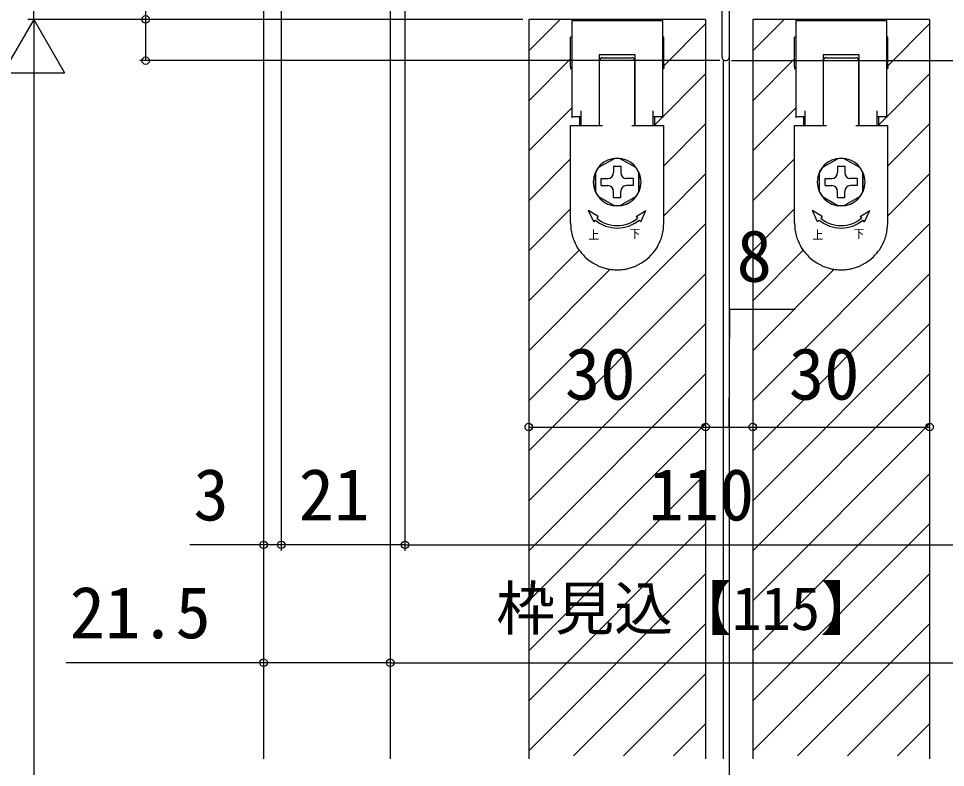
# Model space of a CAD drawing. Units: millimetres, scale not verified. Extents: x -525 to 525, y -783 to 779.
# Drawn here: x -391.6 to -234.3, y 278.4 to 405.5 of the extents above; entities that cross this region are included whole.
import ezdxf
from ezdxf.enums import TextEntityAlignment as Align

# ---------------------------------------------------------------- set-up
doc = ezdxf.new("R2010")
doc.units = ezdxf.units.MM
doc.header["$LTSCALE"] = 4
for name, color, linetype in [('0-4_YKK_11E', 7, 'Continuous'), ('0-5_YKK_12', 2, 'Continuous'), ('0-6_YKK_13', 4, 'Continuous'), ('0-8_YKK_D', 6, 'Continuous')]:
    doc.layers.add(name, color=color, linetype=linetype)
doc.styles.add('ＭＳ ゴシック', font='')
doc.styles.get('ＭＳ ゴシック').set_extended_font_data('MS Gothic')

msp = doc.modelspace()

# ---------------------------------------------------------------- linework, layer by layer
at = {"layer": '0-4_YKK_11E'}
msp.add_line((-271, 428.3), (-271, 398.9), dxfattribs=at)
msp.add_lwpolyline([(-272.2, 398.9), (-272.2, 421.5), (-275.5, 421.5), (-275.5, 416.5)], dxfattribs=at)
msp.add_arc((-271.6, 398.9), 0.6, 179.99999, 0.00001, dxfattribs=at)
at = {"layer": '0-5_YKK_12'}
for p, q in [((-271, 484.714), (-271, 137.084)), ((-350, 460.8), (-350, 279.8)), ((-328.5, 436.5), (-328.5, 279.8)), ((-275, 405.3), (-305, 405.3)), ((-305, 405.3), (-305, 279.8)), ((-305, 399.993), (-299.692, 405.3)), ((-291.407, 405.1), (-291.207, 405.3)), ((-282.922, 405.1), (-282.722, 405.3)), ((-282.1, 397.437), (-275, 404.537)), ((-275, 405.3), (-275, 279.8)), ((-237, 405.3), (-267, 405.3)), ((-267, 405.3), (-267, 279.8)), ((-267, 399.993), (-261.692, 405.3)), ((-253.407, 405.1), (-253.207, 405.3)), ((-244.922, 405.1), (-244.722, 405.3)), ((-244.1, 397.437), (-237, 404.537)), ((-237, 405.3), (-237, 279.8)), ((-305, 391.507), (-297.9, 398.607)), ((-272, 398.453), (-272, 279.8)), ((-267, 391.507), (-259.9, 398.607)), ((-283.675, 387.377), (-275, 396.052)), ((-245.675, 387.377), (-237, 396.052)), ((-305, 383.022), (-297.7, 390.322)), ((-267, 383.022), (-259.7, 390.322)), ((-282.1, 380.466), (-275, 387.566)), ((-244.1, 380.466), (-237, 387.566)), ((-305, 374.537), (-297.9, 381.637)), ((-267, 374.537), (-259.9, 381.637)), ((-282.1, 371.981), (-275, 379.081)), ((-244.1, 371.981), (-237, 379.081)), ((-305, 366.052), (-297.9, 373.152)), ((-267, 366.052), (-259.9, 373.152)), ((-305, 340.596), (-275, 370.596)), ((-267, 340.596), (-237, 370.596)), ((-305, 357.566), (-296.44, 366.126)), ((-267, 357.566), (-258.44, 366.126)), ((-305, 349.081), (-291.19, 362.89)), ((-305, 332.11), (-275, 362.11)), ((-267, 349.081), (-253.19, 362.89)), ((-267, 332.11), (-237, 362.11)), ((-305, 323.625), (-275, 353.625)), ((-267, 323.625), (-237, 353.625)), ((-305, 315.14), (-275, 345.14)), ((-267, 315.14), (-237, 345.14)), ((-305, 306.655), (-275, 336.655)), ((-267, 306.655), (-237, 336.655)), ((-305, 298.169), (-275, 328.169)), ((-267, 298.169), (-237, 328.169)), ((-305, 289.684), (-275, 319.684)), ((-267, 289.684), (-237, 319.684)), ((-305, 281.199), (-275, 311.199)), ((-267, 281.199), (-237, 311.199)), ((-297.412, 280.301), (-275, 302.714)), ((-259.412, 280.301), (-237, 302.714)), ((-288.926, 280.301), (-275, 294.228)), ((-250.926, 280.301), (-237, 294.228)), ((-280.441, 280.301), (-275, 285.743)), ((-242.441, 280.301), (-237, 285.743))]:
    msp.add_line(p, q, dxfattribs=at)
at = {"layer": '0-6_YKK_13'}
for p, q in [((-297.7, 405.1), (-282.3, 405.1)), ((-297.7, 405.1), (-297.7, 388.6)), ((-282.3, 405.1), (-282.3, 388.6)), ((-259.7, 405.1), (-244.3, 405.1)), ((-259.7, 405.1), (-259.7, 388.6)), ((-244.3, 405.1), (-244.3, 388.6)), ((-297.7, 402.3), (-297.9, 402.3)), ((-282.1, 398.907), (-282.1, 401.8)), ((-259.7, 402.3), (-259.9, 402.3)), ((-244.1, 398.907), (-244.1, 401.8)), ((-297.9, 398.461), (-297.9, 398.907)), ((-297.9, 397.289), (-297.9, 398.461)), ((-293.05, 399.3), (-293.05, 387.3)), ((-286.95, 399.3), (-293.05, 399.3)), ((-293, 397.8), (-293, 398.3)), ((-292.5, 398.8), (-287.5, 398.8)), ((-287, 397.8), (-287, 398.3)), ((-286.95, 387.3), (-286.95, 399.3)), ((-259.9, 398.461), (-259.9, 398.907)), ((-259.9, 397.289), (-259.9, 398.461)), ((-255.05, 399.3), (-255.05, 387.3)), ((-248.95, 399.3), (-255.05, 399.3)), ((-255, 397.8), (-255, 398.3)), ((-254.5, 398.8), (-249.5, 398.8)), ((-249, 397.8), (-249, 398.3)), ((-248.95, 387.3), (-248.95, 399.3)), ((-297.9, 397.289), (-297.9, 397.021)), ((-297.9, 397.021), (-297.9, 396.989)), ((-297.9, 396.989), (-297.7, 396.989)), ((-293.05, 396.989), (-293, 396.989)), ((-293, 397.3), (-293, 397.8)), ((-293, 397.021), (-293, 397.289)), ((-293, 396.989), (-293, 397.021)), ((-293, 396.003), (-293, 396.989)), ((-287, 397.289), (-287, 397.298)), ((-287, 396.003), (-287, 396.989)), ((-287, 396.989), (-286.95, 396.989)), ((-282.3, 396.989), (-282.1, 396.989)), ((-282.1, 397.289), (-282.1, 397.021)), ((-282.1, 397.021), (-282.1, 396.989)), ((-259.9, 397.289), (-259.9, 397.021)), ((-259.9, 397.021), (-259.9, 396.989)), ((-259.9, 396.989), (-259.7, 396.989)), ((-255.05, 396.989), (-255, 396.989)), ((-255, 397.3), (-255, 397.8)), ((-255, 397.021), (-255, 397.289)), ((-255, 396.989), (-255, 397.021)), ((-255, 396.003), (-255, 396.989)), ((-249, 397.289), (-249, 397.298)), ((-249, 396.003), (-249, 396.989)), ((-249, 396.989), (-248.95, 396.989)), ((-244.3, 396.989), (-244.1, 396.989)), ((-244.1, 397.289), (-244.1, 397.021)), ((-244.1, 397.021), (-244.1, 396.989)), ((-287, 393.758), (-287, 395.289)), ((-249, 393.758), (-249, 395.289)), ((-293, 393.3), (-293, 393.758)), ((-293, 393.265), (-293, 393.3)), ((-255, 393.3), (-255, 393.758)), ((-255, 393.265), (-255, 393.3)), ((-293, 389.8), (-293, 391.8)), ((-287, 389.8), (-287, 391.8)), ((-255, 389.8), (-255, 391.8)), ((-249, 389.8), (-249, 391.8)), ((-297.7, 388.8), (-296.1, 388.8)), ((-296.325, 387.3), (-296.325, 388.8)), ((-296.1, 387.3), (-296.1, 389.8)), ((-293, 388.717), (-293, 389.8)), ((-293, 388.3), (-293, 388.717)), ((-287, 388.717), (-287, 389.8)), ((-287, 388.3), (-287, 388.717)), ((-283.9, 387.3), (-283.9, 389.8)), ((-283.9, 388.8), (-282.3, 388.8)), ((-283.675, 388.8), (-283.675, 387.3)), ((-259.7, 388.8), (-258.1, 388.8)), ((-258.325, 387.3), (-258.325, 388.8)), ((-258.1, 387.3), (-258.1, 389.8)), ((-255, 388.717), (-255, 389.8)), ((-255, 388.3), (-255, 388.717)), ((-249, 388.717), (-249, 389.8)), ((-249, 388.3), (-249, 388.717)), ((-245.9, 387.3), (-245.9, 389.8)), ((-245.9, 388.8), (-244.3, 388.8)), ((-245.675, 388.8), (-245.675, 387.3)), ((-297.9, 387.3), (-296.1, 387.3)), ((-297.9, 383), (-297.9, 387.3)), ((-293, 387.3), (-292.5, 387.3)), ((-287.5, 387.3), (-287, 387.3)), ((-287, 387.8), (-287, 388.3)), ((-287, 387.3), (-287, 387.8)), ((-287, 387.3), (-286.95, 387.3)), ((-282.1, 383), (-282.1, 387.3)), ((-259.9, 387.3), (-258.1, 387.3)), ((-259.9, 383), (-259.9, 387.3)), ((-255, 387.3), (-254.5, 387.3)), ((-249.5, 387.3), (-249, 387.3)), ((-249, 387.8), (-249, 388.3)), ((-249, 387.3), (-249, 387.8)), ((-249, 387.3), (-248.95, 387.3)), ((-244.1, 383), (-244.1, 387.3)), ((-297.9, 382), (-297.9, 383)), ((-282.1, 382), (-282.1, 383)), ((-259.9, 382), (-259.9, 383)), ((-244.1, 382), (-244.1, 383)), ((-297.9, 381.126), (-297.9, 382)), ((-297.9, 380.662), (-297.9, 381.126)), ((-297.9, 380.5), (-297.9, 380.662)), ((-290.533, 381.664), (-293.166, 380.145)), ((-286.833, 380.145), (-289.466, 381.664)), ((-282.1, 381.126), (-282.1, 382)), ((-259.9, 381.126), (-259.9, 382)), ((-259.9, 380.662), (-259.9, 381.126)), ((-259.9, 380.5), (-259.9, 380.662)), ((-252.533, 381.664), (-255.166, 380.145)), ((-248.833, 380.145), (-251.466, 381.664)), ((-244.1, 381.126), (-244.1, 382)), ((-293.75, 379.23), (-293.75, 376.171)), ((-293.7, 379.22), (-293.7, 376.18)), ((-290.6, 380.4), (-289.4, 380.4)), ((-290.6, 380.4), (-290.6, 379.3)), ((-289.4, 380.4), (-289.4, 379.3)), ((-286.3, 376.18), (-286.3, 379.22)), ((-286.25, 376.171), (-286.25, 379.23)), ((-282.1, 378), (-282.1, 380)), ((-255.75, 379.23), (-255.75, 376.171)), ((-255.7, 379.22), (-255.7, 376.18)), ((-252.6, 380.4), (-251.4, 380.4)), ((-252.6, 380.4), (-252.6, 379.3)), ((-251.4, 380.4), (-251.4, 379.3)), ((-248.3, 376.18), (-248.3, 379.22)), ((-248.25, 376.171), (-248.25, 379.23)), ((-244.1, 378), (-244.1, 380)), ((-297.9, 377.5), (-297.9, 378)), ((-292.7, 377.1), (-292.7, 378.3)), ((-292.7, 378.3), (-291.6, 378.3)), ((-287.3, 378.3), (-288.4, 378.3)), ((-287.3, 378.3), (-287.3, 377.1)), ((-282.1, 377.5), (-282.1, 378)), ((-259.9, 377.5), (-259.9, 378)), ((-254.7, 377.1), (-254.7, 378.3)), ((-254.7, 378.3), (-253.6, 378.3)), ((-249.3, 378.3), (-250.4, 378.3)), ((-249.3, 378.3), (-249.3, 377.1)), ((-244.1, 377.5), (-244.1, 378)), ((-297.9, 376.5), (-297.9, 376.875)), ((-297.9, 376.443), (-297.9, 376.5)), ((-297.9, 376.165), (-297.9, 376.443)), ((-297.9, 376.143), (-297.9, 376.165)), ((-297.9, 376), (-297.9, 376.143)), ((-297.9, 375.5), (-297.9, 376)), ((-292.7, 377.1), (-291.6, 377.1)), ((-290.6, 375), (-290.6, 376.1)), ((-289.4, 375), (-289.4, 376.1)), ((-287.3, 377.1), (-288.4, 377.1)), ((-282.1, 376.5), (-282.1, 376.875)), ((-282.1, 376.443), (-282.1, 376.5)), ((-282.1, 376.165), (-282.1, 376.443)), ((-282.1, 376.143), (-282.1, 376.165)), ((-282.1, 376), (-282.1, 376.143)), ((-282.1, 375.5), (-282.1, 376)), ((-259.9, 376.5), (-259.9, 376.875)), ((-259.9, 376.443), (-259.9, 376.5)), ((-259.9, 376.165), (-259.9, 376.443)), ((-259.9, 376.143), (-259.9, 376.165)), ((-259.9, 376), (-259.9, 376.143)), ((-259.9, 375.5), (-259.9, 376)), ((-254.7, 377.1), (-253.6, 377.1)), ((-252.6, 375), (-252.6, 376.1)), ((-251.4, 375), (-251.4, 376.1)), ((-249.3, 377.1), (-250.4, 377.1)), ((-244.1, 376.5), (-244.1, 376.875)), ((-244.1, 376.443), (-244.1, 376.5)), ((-244.1, 376.165), (-244.1, 376.443)), ((-244.1, 376.143), (-244.1, 376.165)), ((-244.1, 376), (-244.1, 376.143)), ((-244.1, 375.5), (-244.1, 376)), ((-297.9, 375), (-297.9, 375.5)), ((-297.9, 370.7), (-297.9, 375)), ((-293.166, 375.256), (-290.533, 373.736)), ((-289.4, 375), (-290.6, 375)), ((-289.466, 373.736), (-286.833, 375.256)), ((-282.1, 375), (-282.1, 375.5)), ((-282.1, 370.7), (-282.1, 375)), ((-259.9, 375), (-259.9, 375.5)), ((-259.9, 370.7), (-259.9, 375)), ((-255.166, 375.256), (-252.533, 373.736)), ((-251.4, 375), (-252.6, 375)), ((-251.466, 373.736), (-248.833, 375.256)), ((-244.1, 375), (-244.1, 375.5)), ((-244.1, 370.7), (-244.1, 375)), ((-293.985, 370.951), (-294.849, 372.9)), ((-293.214, 371.87), (-294.849, 372.9)), ((-286.786, 371.87), (-285.15, 372.9)), ((-286.014, 370.951), (-285.15, 372.9)), ((-255.985, 370.951), (-256.849, 372.9)), ((-255.214, 371.87), (-256.849, 372.9)), ((-248.786, 371.87), (-247.15, 372.9)), ((-248.014, 370.951), (-247.15, 372.9)), ((-293.985, 370.951), (-293.728, 371.257)), ((-293.214, 371.87), (-293.471, 371.564)), ((-286.786, 371.87), (-286.529, 371.564)), ((-286.014, 370.951), (-286.272, 371.257)), ((-255.985, 370.951), (-255.728, 371.257)), ((-255.214, 371.87), (-255.471, 371.564)), ((-248.786, 371.87), (-248.529, 371.564)), ((-248.014, 370.951), (-248.272, 371.257))]:
    msp.add_line(p, q, dxfattribs=at)
for points in [[(-297.9, 398.907), (-297.9, 401.8), (-297.9, 402.3)], [(-282.1, 401.8), (-282.1, 402.3), (-282.3, 402.3)], [(-259.9, 398.907), (-259.9, 401.8), (-259.9, 402.3)], [(-244.1, 401.8), (-244.1, 402.3), (-244.3, 402.3)], [(-282.1, 397.289), (-282.1, 398.461), (-282.1, 398.907)], [(-244.1, 397.289), (-244.1, 398.461), (-244.1, 398.907)], [(-293, 397.289), (-293, 397.298), (-293, 397.3)], [(-287, 397.298), (-287, 397.3), (-287, 397.8)], [(-287, 396.989), (-287, 397.021), (-287, 397.289)], [(-255, 397.289), (-255, 397.298), (-255, 397.3)], [(-249, 397.298), (-249, 397.3), (-249, 397.8)], [(-249, 396.989), (-249, 397.021), (-249, 397.289)], [(-293, 395.503), (-293, 395.86), (-293, 396.003)], [(-293, 393.758), (-293, 395.289), (-293, 395.503)], [(-287, 395.289), (-287, 395.503), (-287, 395.86), (-287, 396.003)], [(-255, 395.503), (-255, 395.86), (-255, 396.003)], [(-255, 393.758), (-255, 395.289), (-255, 395.503)], [(-249, 395.289), (-249, 395.503), (-249, 395.86), (-249, 396.003)], [(-293, 391.8), (-293, 393.258), (-293, 393.265)], [(-287, 393.265), (-287, 393.3), (-287, 393.758)], [(-287, 391.8), (-287, 393.258), (-287, 393.265)], [(-255, 391.8), (-255, 393.258), (-255, 393.265)], [(-249, 393.265), (-249, 393.3), (-249, 393.758)], [(-249, 391.8), (-249, 393.258), (-249, 393.265)], [(-296.1, 387.3), (-293.05, 387.3), (-293, 387.3)], [(-293, 387.3), (-293, 387.8), (-293, 388.3)], [(-286.95, 387.3), (-283.9, 387.3), (-282.1, 387.3)], [(-258.1, 387.3), (-255.05, 387.3), (-255, 387.3)], [(-255, 387.3), (-255, 387.8), (-255, 388.3)], [(-248.95, 387.3), (-245.9, 387.3), (-244.1, 387.3)], [(-282.1, 380), (-282.1, 380.5), (-282.1, 380.662), (-282.1, 381.126)], [(-244.1, 380), (-244.1, 380.5), (-244.1, 380.662), (-244.1, 381.126)], [(-297.9, 378), (-297.9, 380), (-297.9, 380.5)], [(-259.9, 378), (-259.9, 380), (-259.9, 380.5)], [(-297.9, 376.875), (-297.9, 377.339), (-297.9, 377.5)], [(-282.1, 376.875), (-282.1, 377.339), (-282.1, 377.5)], [(-259.9, 376.875), (-259.9, 377.339), (-259.9, 377.5)], [(-244.1, 376.875), (-244.1, 377.339), (-244.1, 377.5)]]:
    msp.add_lwpolyline(points, dxfattribs=at)
for centre, radius, start, end in [((-292.5, 398.3), 0.5, 90, 180), ((-287.5, 398.3), 0.5, 0, 90), ((-254.5, 398.3), 0.5, 90, 180), ((-249.5, 398.3), 0.5, 0, 90), ((-290, 377.7), 4.05, 0, 180), ((-290, 377.7), 4, 82.33165, 97.66835), ((-252, 377.7), 4.05, 0, 180), ((-252, 377.7), 4, 82.33165, 97.66835), ((-290, 377.7), 4.05, 136.2623, 157.80839), ((-290, 377.7), 4, 142.33165, 157.66835), ((-291.6, 379.3), 1, 270, 0), ((-288.4, 379.3), 1, 180, 270), ((-290, 377.7), 4, 22.33165, 37.82349), ((-252, 377.7), 4.05, 136.2623, 157.80839), ((-252, 377.7), 4, 142.33165, 157.66835), ((-253.6, 379.3), 1, 270, 0), ((-250.4, 379.3), 1, 180, 270), ((-252, 377.7), 4, 22.33165, 37.82349), ((-290, 377.7), 4.05, 180, 0), ((-252, 377.7), 4.05, 180, 0), ((-290, 377.7), 4, 202.33165, 217.82349), ((-291.6, 376.1), 1, 0, 90), ((-288.4, 376.1), 1, 90, 180), ((-290, 377.7), 4, 322.17651, 337.66835), ((-252, 377.7), 4, 202.33165, 217.82349), ((-253.6, 376.1), 1, 0, 90), ((-250.4, 376.1), 1, 90, 180), ((-252, 377.7), 4, 322.17651, 337.66835), ((-290, 377.7), 4, 262.17651, 277.82349), ((-252, 377.7), 4, 262.17651, 277.82349), ((-290, 375.7), 5.8, 230, 310), ((-290, 375.7), 5.4, 230, 310), ((-252, 375.7), 5.8, 230, 310), ((-252, 375.7), 5.4, 230, 310), ((-290, 370.7), 7.9, 180, 194.66485), ((-290, 370.7), 7.9, 345.33515, 0), ((-252, 370.7), 7.9, 180, 194.66485), ((-252, 370.7), 7.9, 345.33515, 0), ((-290, 370.7), 7.9, 194.66485, 198.44872), ((-290, 370.7), 7.9, 198.44872, 202.318), ((-290, 370.7), 7.9, 337.682, 341.55128), ((-290, 370.7), 7.9, 341.55128, 345.33515), ((-252, 370.7), 7.9, 194.66485, 198.44872), ((-252, 370.7), 7.9, 198.44872, 202.318), ((-252, 370.7), 7.9, 337.682, 341.55128), ((-252, 370.7), 7.9, 341.55128, 345.33515), ((-290, 370.7), 7.9, 202.318, 225.86911), ((-290, 370.7), 7.9, 314.13089, 337.682), ((-252, 370.7), 7.9, 202.318, 225.86911), ((-252, 370.7), 7.9, 314.13089, 337.682), ((-290, 370.7), 7.9, 225.86911, 226.18003), ((-290, 370.7), 7.9, 226.18003, 259.0546), ((-290, 370.7), 7.9, 280.9454, 313.81997), ((-290, 370.7), 7.9, 313.81997, 314.13089), ((-252, 370.7), 7.9, 225.86911, 226.18003), ((-252, 370.7), 7.9, 226.18003, 259.0546), ((-252, 370.7), 7.9, 280.9454, 313.81997), ((-252, 370.7), 7.9, 313.81997, 314.13089), ((-290, 370.7), 7.9, 259.0546, 262.72786), ((-290, 370.7), 7.9, 262.72786, 270), ((-290, 370.7), 7.9, 270, 277.27214), ((-290, 370.7), 7.9, 277.27214, 280.9454), ((-252, 370.7), 7.9, 259.0546, 262.72786), ((-252, 370.7), 7.9, 262.72786, 270), ((-252, 370.7), 7.9, 270, 277.27214), ((-252, 370.7), 7.9, 277.27214, 280.9454)]:
    msp.add_arc(centre, radius, start, end, dxfattribs=at)
at = {"layer": '0-8_YKK_D'}
for p, q in [((-350, 448.3), (-350, 295.128)), ((-350, 448.3), (-350, 315.128)), ((-346.996, 437.8), (-346.996, 315.128)), ((-346.996, 437.8), (-346.996, 315.128)), ((-326, 426.3), (-326, 315.128)), ((-326, 426.3), (-326, 315.128)), ((-389, 405.3), (-389, 425.3)), ((-328.5, 419.612), (-328.5, 295.128)), ((-389, 405.3), (-394.25, 396.207)), ((-306, 405.3), (-390, 405.3)), ((-306, 405.3), (-390, 405.3)), ((-389, 405.3), (-383.75, 396.207)), ((-389, 405.3), (-389, 387.113)), ((-306, 405.3), (-371, 405.3)), ((-272.6, 398.3), (-371, 398.3)), ((-270.6, 398.3), (-171, 398.3)), ((-394.25, 396.207), (-383.75, 396.207)), ((-389, 394.8), (-389, 168.6)), ((-267, 336.128), (-237, 336.128)), ((-326, 316.128), (-346.996, 316.128)), ((-326, 316.128), (-216, 316.128)), ((-328.5, 296.128), (-213.5, 296.128))]:
    msp.add_line(p, q, dxfattribs=at)
for points in [[(-370, 398.3), (-370, 405.3), (-370, 418.327)], [(-271, 336.128), (-270.912, 356.128), (-259.821, 356.128)], [(-305, 336.128), (-275, 336.128), (-267, 336.128)], [(-346.996, 316.128), (-350, 316.128), (-362.504, 316.128)], [(-328.5, 296.128), (-350, 296.128), (-383.504, 296.128)]]:
    msp.add_lwpolyline(points, dxfattribs=at)
for centre in [(-370, 405.3), (-370, 398.3), (-305, 336.128), (-275, 336.128), (-275, 336.128), (-267, 336.128), (-267, 336.128), (-237, 336.128), (-350, 316.128), (-346.996, 316.128), (-346.996, 316.128), (-326, 316.128), (-326, 316.128), (-350, 296.128), (-328.5, 296.128), (-328.5, 296.128)]:
    msp.add_circle(centre, 0.637, dxfattribs=at)

# ---------------------------------------------------------------- texts
at = {"layer": '0-6_YKK_13', "style": 'ＭＳ ゴシック', "width": 0.9}
for s, p in [('上', (-294.852, 367.557)), ('下', (-287.873, 367.74)), ('上', (-256.852, 367.557)), ('下', (-249.873, 367.74))]:
    msp.add_text(s, height=1.466, dxfattribs=at).set_placement(p, align=Align.BOTTOM_LEFT)
at = {"layer": '0-8_YKK_D', "style": 'ＭＳ ゴシック'}
for s, height, p in [('8', 8.798, (-269.73, 358.128)), ('30', 8.798, (-298.863, 338.128)), ('30', 8.798, (-260.863, 338.128)), ('3', 8.798, (-361.891, 317.628)), ('21', 8.798, (-344.032, 317.628)), ('110', 8.798, (-284.704, 317.628)), ('枠見込【115】', 7.331, (-310.517, 299.491)), ('21.5', 8.798, (-382.891, 297.628))]:
    msp.add_text(s, height=height, dxfattribs=at).set_placement(p, align=Align.BOTTOM_LEFT)

doc.saveas('drawing.dxf')
